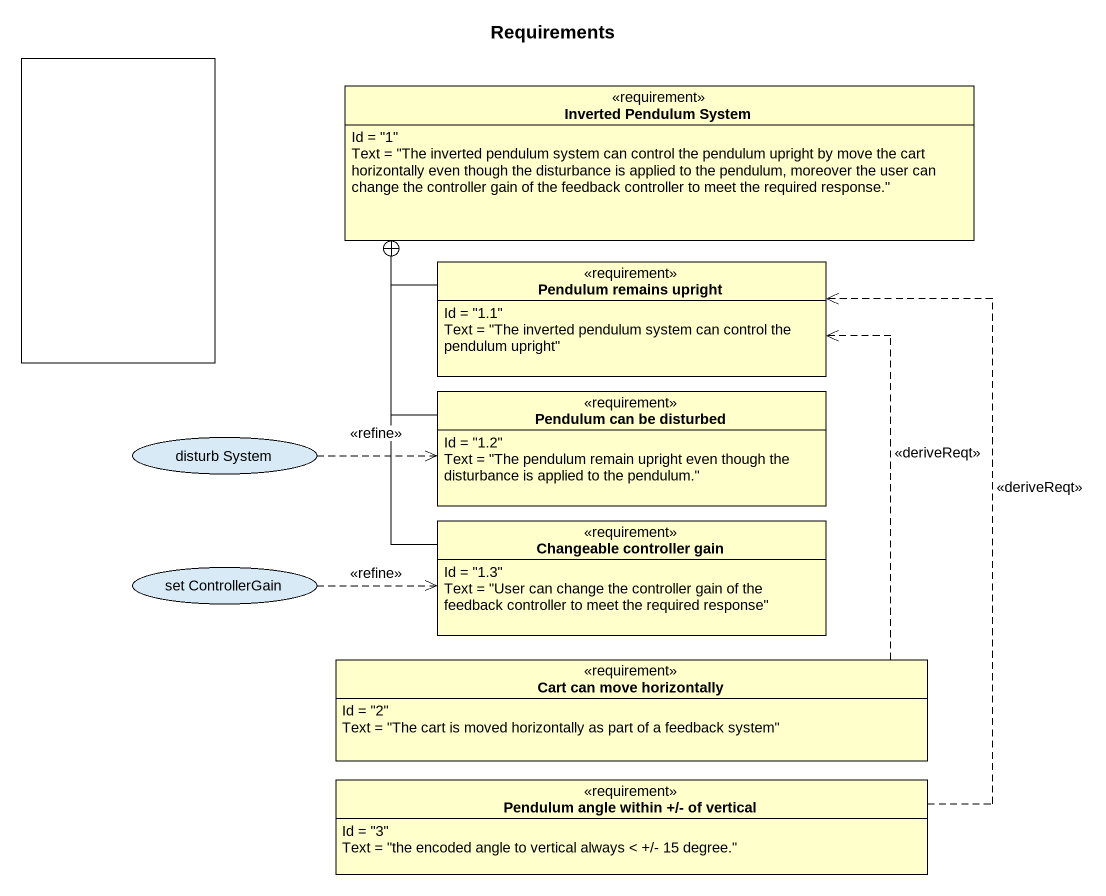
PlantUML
@startuml
title Requirements
allowmixing
hide circle
hide empty members
rectangle " " as rectangle1
class "Inverted Pendulum System" as Inverted_Pendulum_System <<requirement>> {
  Id = "1"
  Text = "The inverted pendulum system can control the pendulum upright by move the cart horizontally even though the disturbance is applied to the pendulum, moreover the user can change the controller gain of the feedback controller to meet the required response."
}
class "Pendulum remains upright" as Pendulum_remains_upright <<requirement>> {
  Id = "1.1"
  Text = "The inverted pendulum system can control the pendulum upright"
}
usecase "disturb System" as disturb_System
class "Pendulum can be disturbed" as Pendulum_can_be_disturbed <<requirement>> {
  Id = "1.2"
  Text = "The pendulum remain upright even though the disturbance is applied to the pendulum."
}
usecase "set ControllerGain" as set_ControllerGain
class "Changeable controller gain" as Changeable_controller_gain <<requirement>> {
  Id = "1.3"
  Text = "User can change the controller gain of the feedback controller to meet the required response"
}
class "Cart can move horizontally" as Cart_can_move_horizontally <<requirement>> {
  Id = "2"
  Text = "The cart is moved horizontally as part of a feedback system"
}
class "Pendulum angle within +/- of vertical" as Pendulum_angle_within_of <<requirement>> {
  Id = "3"
  Text = "the encoded angle to vertical always < +/- 15 degree."
}
Pendulum_remains_upright -up-+ Inverted_Pendulum_System
disturb_System .right.> Pendulum_can_be_disturbed : <<refine>>
Pendulum_can_be_disturbed -up-+ Inverted_Pendulum_System
set_ControllerGain .right.> Changeable_controller_gain : <<refine>>
Changeable_controller_gain -up-+ Inverted_Pendulum_System
Cart_can_move_horizontally .up.> Pendulum_remains_upright : <<deriveReqt>>
Pendulum_angle_within_of .up.> Pendulum_remains_upright : <<deriveReqt>>
@enduml
